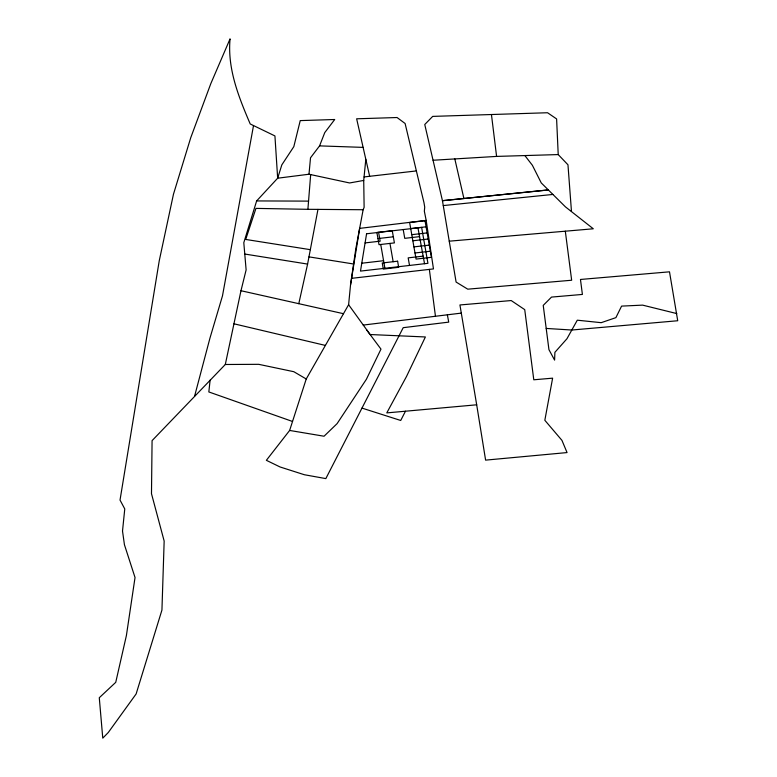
<?xml version="1.0" encoding="UTF-8"?>
<svg xmlns="http://www.w3.org/2000/svg" width="777" height="777" viewBox="0 0 777 777"><rect width="100%" height="100%" fill="white"/><g stroke="black" fill="none" stroke-linecap="round" stroke-linejoin="round"><path stroke-width="1.17" d="M310.334 249.67L245.697 239.442L255.954 208.391L307.896 209.314L310.674 174.592M308.993 174.233L310.518 157.789L319.57 145.882L324.767 132.595L334.722 119.503L300.243 120.6L293.823 146.649L281.818 164.889L277.661 178.205L256.633 200.932L243.803 242.706L246.124 269.901L240.977 290.724L225.301 364.491L152.078 440.637L151.486 493.696L164.161 541.054L161.937 610.062L136.13 693.948L108.265 732.526L102.768 738.15L99.281 697.736L115.744 682.332L126.398 635.537L135.033 577.525L124.437 544.735L122.513 531.05L124.767 508.925L120.027 500.077L159.266 260.664L173.465 194.231L190.734 137.733L210.829 83.595L230.07 38.85C227.263 68.697 238.704 97.076 250.223 123.97L274.932 135.936L277.661 178.205L308.993 174.233L349.611 182.964L363.723 180.439L365.812 159.314M447.358 314.811L448.727 322.125L403.205 327.68L325.835 478.603L304.341 474.728L280.079 466.977L266.365 460.314L289.636 430.448L306.235 378.991L348.611 304.72L350.534 284.906L359.644 228.38L426.175 220.406L433.469 268.92L351.486 278.351M210.101 380.157L208.838 391.948L292.531 421.474M350.534 284.906L355.837 248.64L363.141 209.732L364.122 207.333L363.723 180.439M253.516 125.573L222.484 295.862L209.945 338.15L194.609 396.124M298.786 303.681L307.595 264.083L317.968 209.392M405.468 411.218L400.718 420.474L361.995 408.1M363.199 325.077L461.305 313.112M410.712 228.574L426.078 226.806M377.962 238.568L393.327 236.8M411.781 234.673L427.156 232.906M365.093 242.91L380.157 241.181L378.613 232.391M419.57 236.635L404.749 238.345L403.205 229.555M412.849 240.783L428.224 239.005M413.918 246.882L429.292 245.114M414.986 252.981L430.361 251.214M361.781 263.218L383.576 260.703M423.144 256.148L408.178 257.867L409.508 265.452M364.063 176.933L416.375 170.93L423.97 202.642L424.718 207.08L424.349 211.227L426.175 220.406M565.316 231.196L571.658 280.235L467.754 289.17L456.099 282.061L442.443 200.689L548.339 189.938L442.443 200.689L424.757 124.505L432.702 116.395L547.552 112.743L556.604 118.93L558.216 154.574L567.968 164.792L571.474 211.49M443.269 205.575L552.894 194.444M476.69 404.798L459.935 304.963L511.198 300.553L524.728 309.635L533.789 379.788L552.622 378.166L544.832 420.279L561.956 440.384L567.055 452.573L485.606 460.13L476.69 404.798L386.781 412.898L406.497 376.495L425.378 336.965L370.105 334.528L348.611 304.72M449.242 241.181L593.307 228.788L565.481 206.896L541.258 182.925L532.381 165.278L524.873 155.565M433.061 160.247L496.59 156.41L558.216 154.574M225.301 364.491L258.702 364.326L293.803 371.697L306.235 378.991M256.633 200.932L308.556 201.117M307.896 209.314L363.141 209.732M319.57 145.882L363.121 147.387M546.202 328.438L571.814 330.021L677.719 320.746L669.502 271.824L580.468 279.467L582.4 294.434L551.515 297.086L543.23 305.39L548.941 349.66L554.593 360.101L554.895 352.331L566.957 338.743L577.292 320.192L601.194 322.678L615.899 317.638L621.59 306.109L642.608 305.128L676.796 313.578M308.964 256.866L353.593 263.995M244.765 254.04L307.595 264.083M289.636 430.448L324.048 436.227L337.082 423.65L366.394 379.273L380.983 349.126L366.53 329.739M240.977 290.724L343.502 313.704M233.955 323.795L325.466 345.435M416.375 170.93L405.108 123.494L397.057 117.521L356.643 118.803L369.658 176.292M454.817 158.926L463.908 198.514M417.958 227.855L424.533 263.724M389.957 243.415L393.162 261.723M380.73 244.473L384.906 268.279M429.351 269.386L435.46 316.268M491.443 114.53L496.59 156.41M366.579 233.78L360.489 271.095L427.933 263.325L421.639 227.438L366.579 233.78M425.009 220.707L409.634 222.475L416.064 259.081L431.429 257.313L425.009 220.707M392.259 230.701L376.884 232.469L379.03 244.668L394.405 242.9L392.259 230.701M397.61 261.208L382.245 262.976L383.314 269.075L398.688 267.307L397.61 261.208"/></g></svg>
